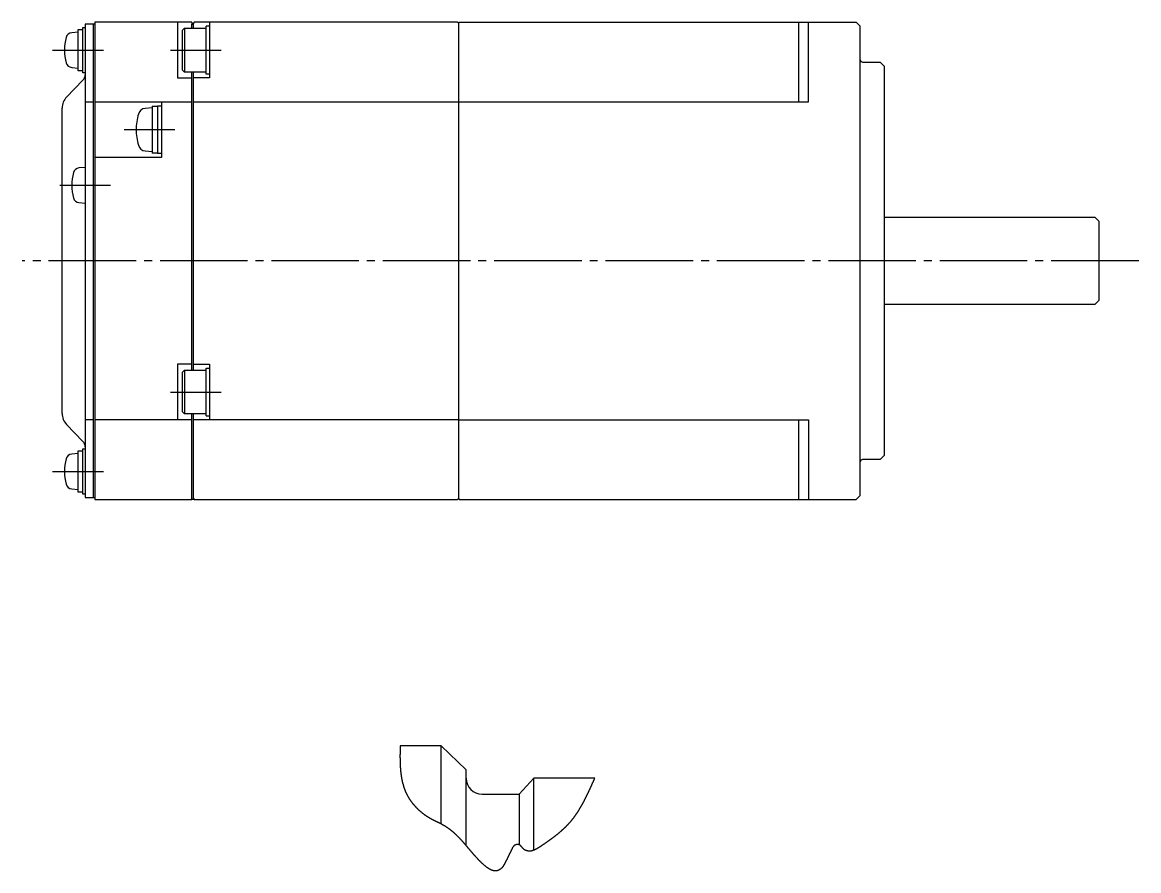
# Model space of a CAD drawing. Extents: x -194 to 241, y -170 to 159.
# Drawn here: x -73.5 to 66.8, y -170.2 to -63.5 of the extents above; entities that cross this region are included whole.
import ezdxf

# ---------------------------------------------------------------- set-up
doc = ezdxf.new("R2010")
doc.units = 0
doc.linetypes.add('DASH_CENTER', pattern=[14, 11, -1, 1, -1])
doc.layers.get('0').update_dxf_attribs({"linetype": 'CONTINUOUS'})

msp = doc.modelspace()

# ---------------------------------------------------------------- linework, layer by layer
at = {"color": 7, "linetype": 'CONTINUOUS'}
for p, q in [((-66.48, -69.61), (-66.48, -64.41)), ((-66.48, -64.41), (-65.88, -64.41)), ((-65.88, -69.86), (-65.88, -64.16)), ((-65.88, -64.16), (-65.58, -64.16)), ((-65.58, -63.76), (-65.58, -123.26)), ((-64.58, -63.76), (-65.58, -63.76)), ((-64.58, -63.76), (-64.58, -123.26)), ((-64.38, -63.76), (-64.58, -63.76)), ((-55.98, -63.51), (-64.38, -63.51)), ((-64.38, -63.51), (-64.38, -123.51)), ((-52.18, -63.51), (-55.98, -63.51)), ((-53.98, -63.51), (-53.98, -70.51)), ((-53.11, -64.26), (-53.36, -64.51)), ((-53.36, -69.51), (-53.36, -64.51)), ((-53.11, -64.26), (-53.11, -69.76)), ((-53.11, -64.26), (-50.36, -64.26)), ((-52.18, -63.51), (-52.18, -63.76)), ((-52.18, -63.76), (-51.98, -63.76)), ((-52.18, -64.26), (-52.18, -63.76)), ((-51.88, -63.51), (-51.98, -63.61)), ((-51.98, -64.26), (-51.98, -63.61)), ((-18.78, -63.51), (-51.88, -63.51)), ((-50.36, -70.01), (-50.36, -64.01)), ((-49.98, -64.01), (-50.36, -64.01)), ((-49.98, -63.51), (-49.98, -70.51)), ((-18.68, -63.61), (-18.78, -63.51)), ((-18.68, -63.61), (-18.58, -63.51)), ((-18.68, -63.61), (-18.68, -123.41)), ((-18.58, -63.51), (31.32, -63.51)), ((24.12, -73.51), (24.12, -63.51)), ((25.32, -73.51), (25.32, -63.51)), ((31.32, -63.51), (31.82, -64.01)), ((31.82, -123.01), (31.82, -64.01)), ((-66.48, -64.76), (-67.27, -64.83)), ((32.12, -68.51), (34.32, -68.51)), ((34.82, -69.01), (34.32, -68.51)), ((-67.27, -69.19), (-66.48, -69.26)), ((-65.88, -69.61), (-66.48, -69.61)), ((-65.58, -69.86), (-65.88, -69.86)), ((-53.36, -69.51), (-53.11, -69.76)), ((-50.36, -69.76), (-53.11, -69.76)), ((-52.18, -107.26), (-52.18, -69.76)), ((-51.98, -107.26), (-51.98, -69.76)), ((-49.98, -70.01), (-50.36, -70.01)), ((34.82, -69.01), (34.82, -118.01)), ((-67.92, -72.92), (-65.87, -70.79)), ((-53.98, -70.51), (-52.18, -70.51)), ((-49.98, -70.51), (-51.98, -70.51)), ((-68.48, -112.7), (-68.48, -74.31)), ((-65.58, -73.51), (-64.58, -73.51)), ((-64.38, -73.51), (-52.18, -73.51)), ((-57.18, -74.26), (-58.03, -74.33)), ((-57.18, -74.06), (-56.48, -74.06)), ((-57.18, -74.06), (-57.18, -79.96)), ((-56.48, -74.01), (-56.48, -80.01)), ((-56.48, -74.01), (-55.98, -74.01)), ((-55.98, -73.51), (-55.98, -80.51)), ((-51.98, -73.51), (-18.68, -73.51)), ((-18.68, -73.51), (25.32, -73.51)), ((-58.03, -79.68), (-57.18, -79.76)), ((-56.48, -79.96), (-57.18, -79.96)), ((-55.98, -80.51), (-64.38, -80.51)), ((-55.98, -80.01), (-56.48, -80.01)), ((-65.58, -81.76), (-66.37, -81.83)), ((-66.37, -86.19), (-65.58, -86.26)), ((34.82, -88.01), (61.32, -88.01)), ((61.32, -88.01), (61.82, -88.51)), ((61.82, -88.51), (61.82, -98.51)), ((61.32, -99.01), (34.82, -99.01)), ((61.82, -98.51), (61.32, -99.01)), ((-53.98, -106.51), (-53.98, -113.51)), ((-52.18, -106.51), (-53.98, -106.51)), ((-51.98, -106.51), (-49.98, -106.51)), ((-49.98, -106.51), (-49.98, -113.51)), ((-53.11, -107.26), (-53.36, -107.51)), ((-53.36, -112.51), (-53.36, -107.51)), ((-53.11, -107.26), (-53.11, -112.76)), ((-53.11, -107.26), (-50.36, -107.26)), ((-50.36, -113.01), (-50.36, -107.01)), ((-50.36, -107.01), (-49.98, -107.01)), ((-64.58, -113.51), (-65.58, -113.51)), ((-52.18, -113.51), (-64.38, -113.51)), ((-53.36, -112.51), (-53.11, -112.76)), ((-50.36, -112.76), (-53.11, -112.76)), ((-52.18, -123.51), (-52.18, -112.76)), ((-51.98, -123.41), (-51.98, -112.76)), ((-18.68, -113.51), (-51.98, -113.51)), ((-50.36, -113.01), (-49.98, -113.01)), ((-18.68, -113.51), (25.32, -113.51)), ((24.12, -123.51), (24.12, -113.51)), ((25.32, -113.51), (25.32, -123.51)), ((-65.87, -116.22), (-67.92, -114.09)), ((-66.48, -117.76), (-67.27, -117.83)), ((-66.48, -117.41), (-65.88, -117.41)), ((-66.48, -122.61), (-66.48, -117.41)), ((-65.88, -117.16), (-65.58, -117.16)), ((-65.88, -122.86), (-65.88, -117.16)), ((34.32, -118.51), (32.12, -118.51)), ((34.82, -118.01), (34.32, -118.51)), ((-67.27, -122.19), (-66.48, -122.26)), ((-65.88, -122.61), (-66.48, -122.61)), ((-65.58, -122.86), (-65.88, -122.86)), ((-65.58, -123.26), (-64.58, -123.26)), ((-64.58, -123.26), (-64.38, -123.26)), ((-51.98, -123.41), (-51.88, -123.51)), ((-51.98, -123.41), (-51.98, -123.51)), ((-18.78, -123.51), (-18.68, -123.41)), ((-18.68, -123.41), (-18.58, -123.51)), ((31.32, -123.51), (31.82, -123.01)), ((-64.38, -123.51), (-52.18, -123.51)), ((-51.98, -123.51), (-52.18, -123.51)), ((-51.88, -123.51), (-18.78, -123.51)), ((-18.58, -123.51), (31.32, -123.51)), ((-20.83, -154.52), (-26, -154.52)), ((-20.83, -154.52), (-17.71, -157.52)), ((-20.83, -164.32), (-20.83, -154.52)), ((-17.71, -167.06), (-17.71, -157.52)), ((-11.06, -160.59), (-9.2, -158.56)), ((-1.53, -158.56), (-9.2, -158.56)), ((-9.2, -167.6), (-9.2, -158.56)), ((-15.71, -160.59), (-11.06, -160.59)), ((-11.06, -160.59), (-11.06, -166.91))]:
    msp.add_line(p, q, dxfattribs=at)
at = {"color": 1, "linetype": 'DASH_CENTER'}
for p, q in [((-69.68, -67.01), (-63.3, -67.01)), ((-54.87, -67.01), (-48.49, -67.01)), ((-60.68, -77.01), (-54.3, -77.01)), ((-68.78, -84.01), (-62.4, -84.01)), ((66.82, -93.51), (-73.49, -93.51)), ((-54.87, -110.01), (-48.49, -110.01)), ((-69.68, -120.01), (-63.3, -120.01))]:
    msp.add_line(p, q, dxfattribs=at)
at = {"color": 2}
msp.add_polyline3d([(-26, -154.52, 0), (-26, -154.56, 0), (-26, -154.6, 0), (-26, -154.64, 0), (-26, -154.68, 0), (-26, -154.72, 0), (-26, -154.76, 0), (-26, -154.8, 0), (-26.01, -154.84, 0), (-26.01, -154.88, 0), (-26.01, -154.92, 0), (-26.01, -154.96, 0), (-26.01, -155, 0), (-26.01, -155.04, 0), (-26.01, -155.09, 0), (-26.01, -155.13, 0), (-26.01, -155.17, 0), (-26.01, -155.21, 0), (-26.01, -155.25, 0), (-26.01, -155.29, 0), (-26.01, -155.33, 0), (-26.01, -155.37, 0), (-26.01, -155.41, 0), (-26.01, -155.45, 0), (-26.01, -155.49, 0), (-26.01, -155.53, 0), (-26.01, -155.57, 0), (-26.01, -155.61, 0), (-26.02, -155.65, 0), (-26.02, -155.69, 0), (-26.02, -155.73, 0), (-26.02, -155.77, 0), (-26.02, -155.81, 0), (-26.02, -155.85, 0), (-26.02, -155.9, 0), (-26.02, -155.94, 0), (-26.02, -155.98, 0), (-26.01, -156.02, 0), (-26.01, -156.06, 0), (-26.01, -156.1, 0), (-26.01, -156.14, 0), (-26.01, -156.18, 0), (-26.01, -156.22, 0), (-26.01, -156.26, 0), (-26.01, -156.3, 0), (-26.01, -156.34, 0), (-26.01, -156.38, 0), (-26.01, -156.42, 0), (-26.01, -156.46, 0), (-26.01, -156.5, 0), (-26.01, -156.54, 0), (-26.01, -156.58, 0), (-26, -156.62, 0), (-26, -156.66, 0), (-26, -156.71, 0), (-26, -156.75, 0), (-26, -156.79, 0), (-26, -156.83, 0), (-26, -156.87, 0), (-25.99, -156.91, 0), (-25.99, -156.95, 0), (-25.99, -156.99, 0), (-25.99, -157.03, 0), (-25.99, -157.07, 0), (-25.98, -157.11, 0), (-25.98, -157.15, 0), (-25.98, -157.19, 0), (-25.98, -157.23, 0), (-25.97, -157.27, 0), (-25.97, -157.31, 0), (-25.97, -157.35, 0), (-25.97, -157.39, 0), (-25.96, -157.43, 0), (-25.96, -157.47, 0), (-25.96, -157.51, 0), (-25.95, -157.56, 0), (-25.95, -157.6, 0), (-25.95, -157.64, 0), (-25.94, -157.68, 0), (-25.94, -157.72, 0), (-25.93, -157.76, 0), (-25.93, -157.8, 0), (-25.93, -157.84, 0), (-25.92, -157.88, 0), (-25.92, -157.92, 0), (-25.91, -157.96, 0), (-25.91, -158, 0), (-25.9, -158.04, 0), (-25.9, -158.08, 0), (-25.89, -158.12, 0), (-25.89, -158.16, 0), (-25.88, -158.2, 0), (-25.88, -158.24, 0), (-25.87, -158.28, 0), (-25.86, -158.32, 0), (-25.86, -158.36, 0), (-25.85, -158.4, 0), (-25.84, -158.44, 0), (-25.84, -158.48, 0), (-25.83, -158.52, 0), (-25.82, -158.56, 0), (-25.82, -158.6, 0), (-25.81, -158.64, 0), (-25.8, -158.68, 0), (-25.79, -158.72, 0), (-25.79, -158.76, 0), (-25.78, -158.8, 0), (-25.77, -158.84, 0), (-25.76, -158.88, 0), (-25.75, -158.92, 0), (-25.74, -158.96, 0), (-25.73, -159, 0), (-25.73, -159.04, 0), (-25.72, -159.08, 0), (-25.71, -159.12, 0), (-25.7, -159.16, 0), (-25.69, -159.2, 0), (-25.68, -159.24, 0), (-25.67, -159.28, 0), (-25.66, -159.31, 0), (-25.64, -159.35, 0), (-25.63, -159.39, 0), (-25.62, -159.43, 0), (-25.61, -159.47, 0), (-25.6, -159.51, 0), (-25.59, -159.55, 0), (-25.58, -159.59, 0), (-25.56, -159.63, 0), (-25.55, -159.66, 0), (-25.54, -159.7, 0), (-25.53, -159.74, 0), (-25.51, -159.78, 0), (-25.5, -159.82, 0), (-25.49, -159.86, 0), (-25.47, -159.9, 0), (-25.46, -159.93, 0), (-25.44, -159.97, 0), (-25.43, -160.01, 0), (-25.42, -160.05, 0), (-25.4, -160.09, 0), (-25.39, -160.12, 0), (-25.37, -160.16, 0), (-25.35, -160.2, 0), (-25.34, -160.24, 0), (-25.32, -160.27, 0), (-25.31, -160.31, 0), (-25.29, -160.35, 0), (-25.27, -160.38, 0), (-25.26, -160.42, 0), (-25.24, -160.46, 0), (-25.22, -160.5, 0), (-25.2, -160.53, 0), (-25.19, -160.57, 0), (-25.17, -160.6, 0), (-25.15, -160.64, 0), (-25.13, -160.68, 0), (-25.11, -160.71, 0), (-25.09, -160.75, 0), (-25.07, -160.78, 0), (-25.06, -160.82, 0), (-25.04, -160.85, 0), (-25.02, -160.89, 0), (-25, -160.93, 0), (-24.97, -160.96, 0), (-24.95, -161, 0), (-24.93, -161.03, 0), (-24.91, -161.06, 0), (-24.89, -161.1, 0), (-24.87, -161.13, 0), (-24.85, -161.17, 0), (-24.83, -161.2, 0), (-24.8, -161.24, 0), (-24.78, -161.27, 0), (-24.76, -161.3, 0), (-24.74, -161.34, 0), (-24.71, -161.37, 0), (-24.69, -161.41, 0), (-24.67, -161.44, 0), (-24.64, -161.47, 0), (-24.62, -161.5, 0), (-24.59, -161.54, 0), (-24.57, -161.57, 0), (-24.54, -161.6, 0), (-24.52, -161.63, 0), (-24.5, -161.67, 0), (-24.47, -161.7, 0), (-24.44, -161.73, 0), (-24.42, -161.76, 0), (-24.39, -161.79, 0), (-24.37, -161.83, 0), (-24.34, -161.86, 0), (-24.32, -161.89, 0), (-24.29, -161.92, 0), (-24.26, -161.95, 0), (-24.24, -161.98, 0), (-24.21, -162.01, 0), (-24.18, -162.04, 0), (-24.16, -162.07, 0), (-24.13, -162.1, 0), (-24.1, -162.13, 0), (-24.07, -162.16, 0), (-24.04, -162.19, 0), (-24.02, -162.22, 0), (-23.99, -162.25, 0), (-23.96, -162.28, 0), (-23.93, -162.31, 0), (-23.9, -162.34, 0), (-23.87, -162.37, 0), (-23.85, -162.4, 0), (-23.82, -162.43, 0), (-23.79, -162.45, 0), (-23.76, -162.48, 0), (-23.73, -162.51, 0), (-23.7, -162.54, 0), (-23.67, -162.56, 0), (-23.64, -162.59, 0), (-23.61, -162.62, 0), (-23.58, -162.65, 0), (-23.55, -162.68, 0), (-23.52, -162.7, 0), (-23.49, -162.73, 0), (-23.46, -162.75, 0), (-23.42, -162.78, 0), (-23.39, -162.81, 0), (-23.36, -162.83, 0), (-23.33, -162.86, 0), (-23.3, -162.89, 0), (-23.27, -162.91, 0), (-23.24, -162.94, 0), (-23.2, -162.96, 0), (-23.17, -162.99, 0), (-23.14, -163.01, 0), (-23.11, -163.04, 0), (-23.08, -163.06, 0), (-23.04, -163.09, 0), (-23.01, -163.11, 0), (-22.98, -163.13, 0), (-22.95, -163.16, 0), (-22.91, -163.18, 0), (-22.88, -163.21, 0), (-22.85, -163.23, 0), (-22.81, -163.25, 0), (-22.78, -163.28, 0), (-22.75, -163.3, 0), (-22.71, -163.32, 0), (-22.68, -163.34, 0), (-22.64, -163.37, 0), (-22.61, -163.39, 0), (-22.58, -163.41, 0), (-22.54, -163.43, 0), (-22.51, -163.45, 0), (-22.47, -163.47, 0), (-22.44, -163.5, 0), (-22.4, -163.52, 0), (-22.37, -163.54, 0), (-22.33, -163.56, 0), (-22.3, -163.58, 0), (-22.26, -163.6, 0), (-22.23, -163.62, 0), (-22.19, -163.64, 0), (-22.16, -163.66, 0), (-22.12, -163.68, 0), (-22.09, -163.7, 0), (-22.05, -163.72, 0), (-22.02, -163.74, 0), (-21.98, -163.76, 0), (-21.94, -163.77, 0), (-21.91, -163.79, 0), (-21.87, -163.81, 0), (-21.84, -163.83, 0), (-21.8, -163.85, 0), (-21.76, -163.87, 0), (-21.73, -163.88, 0), (-21.69, -163.9, 0), (-21.65, -163.92, 0), (-21.62, -163.94, 0), (-21.58, -163.95, 0), (-21.54, -163.97, 0), (-21.51, -163.99, 0), (-21.47, -164.01, 0), (-21.43, -164.02, 0), (-21.4, -164.04, 0), (-21.36, -164.06, 0), (-21.32, -164.08, 0), (-21.29, -164.09, 0), (-21.25, -164.11, 0), (-21.22, -164.13, 0), (-21.18, -164.15, 0), (-21.14, -164.16, 0), (-21.11, -164.18, 0), (-21.07, -164.2, 0), (-21.03, -164.22, 0), (-21, -164.24, 0), (-20.96, -164.25, 0), (-20.92, -164.27, 0), (-20.89, -164.29, 0), (-20.85, -164.31, 0), (-20.82, -164.33, 0), (-20.78, -164.35, 0), (-20.75, -164.37, 0), (-20.71, -164.39, 0), (-20.67, -164.41, 0), (-20.64, -164.43, 0), (-20.6, -164.44, 0), (-20.57, -164.47, 0), (-20.53, -164.49, 0), (-20.5, -164.51, 0), (-20.46, -164.53, 0), (-20.43, -164.55, 0), (-20.39, -164.57, 0), (-20.36, -164.59, 0), (-20.33, -164.61, 0), (-20.29, -164.63, 0), (-20.26, -164.66, 0), (-20.22, -164.68, 0), (-20.19, -164.7, 0), (-20.16, -164.72, 0), (-20.12, -164.75, 0), (-20.09, -164.77, 0), (-20.06, -164.79, 0), (-20.02, -164.82, 0), (-19.99, -164.84, 0), (-19.96, -164.86, 0), (-19.92, -164.89, 0), (-19.89, -164.91, 0), (-19.86, -164.94, 0), (-19.82, -164.96, 0), (-19.79, -164.98, 0), (-19.76, -165.01, 0), (-19.73, -165.03, 0), (-19.7, -165.06, 0), (-19.66, -165.08, 0), (-19.63, -165.11, 0), (-19.6, -165.13, 0), (-19.57, -165.16, 0), (-19.54, -165.19, 0), (-19.51, -165.21, 0), (-19.47, -165.24, 0), (-19.44, -165.26, 0), (-19.41, -165.29, 0), (-19.38, -165.32, 0), (-19.35, -165.34, 0), (-19.32, -165.37, 0), (-19.29, -165.4, 0), (-19.26, -165.42, 0), (-19.23, -165.45, 0), (-19.2, -165.48, 0), (-19.17, -165.5, 0), (-19.14, -165.53, 0), (-19.11, -165.56, 0), (-19.08, -165.59, 0), (-19.05, -165.61, 0), (-19.02, -165.64, 0), (-18.99, -165.67, 0), (-18.96, -165.7, 0), (-18.93, -165.73, 0), (-18.9, -165.75, 0), (-18.87, -165.78, 0), (-18.84, -165.81, 0), (-18.82, -165.84, 0), (-18.79, -165.87, 0), (-18.76, -165.9, 0), (-18.73, -165.93, 0), (-18.7, -165.96, 0), (-18.67, -165.98, 0), (-18.65, -166.01, 0), (-18.62, -166.04, 0), (-18.59, -166.07, 0), (-18.56, -166.1, 0), (-18.53, -166.13, 0), (-18.51, -166.16, 0), (-18.48, -166.19, 0), (-18.45, -166.22, 0), (-18.42, -166.25, 0), (-18.4, -166.28, 0), (-18.37, -166.31, 0), (-18.34, -166.34, 0), (-18.31, -166.37, 0), (-18.29, -166.4, 0), (-18.26, -166.43, 0), (-18.23, -166.46, 0), (-18.2, -166.49, 0), (-18.18, -166.52, 0), (-18.15, -166.55, 0), (-18.12, -166.58, 0), (-18.1, -166.61, 0), (-18.07, -166.64, 0), (-18.04, -166.67, 0), (-18.02, -166.7, 0), (-17.99, -166.73, 0), (-17.96, -166.76, 0), (-17.94, -166.79, 0), (-17.91, -166.82, 0), (-17.88, -166.85, 0), (-17.86, -166.88, 0), (-17.83, -166.92, 0), (-17.8, -166.95, 0), (-17.78, -166.98, 0), (-17.75, -167.01, 0), (-17.73, -167.04, 0), (-17.7, -167.07, 0), (-17.67, -167.1, 0), (-17.65, -167.13, 0), (-17.62, -167.16, 0), (-17.59, -167.19, 0), (-17.57, -167.22, 0), (-17.54, -167.25, 0), (-17.52, -167.29, 0), (-17.49, -167.32, 0), (-17.46, -167.35, 0), (-17.44, -167.38, 0), (-17.41, -167.41, 0), (-17.38, -167.44, 0), (-17.36, -167.47, 0), (-17.33, -167.5, 0), (-17.31, -167.53, 0), (-17.28, -167.56, 0), (-17.25, -167.59, 0), (-17.23, -167.63, 0), (-17.2, -167.66, 0), (-17.18, -167.69, 0), (-17.15, -167.72, 0), (-17.12, -167.75, 0), (-17.1, -167.78, 0), (-17.07, -167.81, 0), (-17.04, -167.84, 0), (-17.02, -167.87, 0), (-16.99, -167.9, 0), (-16.96, -167.93, 0), (-16.94, -167.96, 0), (-16.91, -168, 0), (-16.89, -168.03, 0), (-16.86, -168.06, 0), (-16.83, -168.09, 0), (-16.81, -168.12, 0), (-16.78, -168.15, 0), (-16.75, -168.18, 0), (-16.73, -168.21, 0), (-16.7, -168.24, 0), (-16.67, -168.27, 0), (-16.64, -168.3, 0), (-16.62, -168.33, 0), (-16.59, -168.36, 0), (-16.56, -168.39, 0), (-16.54, -168.42, 0), (-16.51, -168.45, 0), (-16.48, -168.48, 0), (-16.45, -168.51, 0), (-16.43, -168.54, 0), (-16.4, -168.57, 0), (-16.37, -168.6, 0), (-16.34, -168.63, 0), (-16.32, -168.66, 0), (-16.29, -168.69, 0), (-16.26, -168.72, 0), (-16.23, -168.75, 0), (-16.21, -168.78, 0), (-16.18, -168.81, 0), (-16.15, -168.84, 0), (-16.12, -168.87, 0), (-16.09, -168.9, 0), (-16.07, -168.93, 0), (-16.04, -168.95, 0), (-16.01, -168.98, 0), (-15.98, -169.01, 0), (-15.95, -169.04, 0), (-15.92, -169.07, 0), (-15.89, -169.1, 0), (-15.87, -169.12, 0), (-15.84, -169.15, 0), (-15.81, -169.18, 0), (-15.78, -169.21, 0), (-15.75, -169.24, 0), (-15.72, -169.26, 0), (-15.69, -169.29, 0), (-15.66, -169.32, 0), (-15.63, -169.34, 0), (-15.6, -169.37, 0), (-15.57, -169.4, 0), (-15.54, -169.43, 0), (-15.51, -169.45, 0), (-15.48, -169.48, 0), (-15.45, -169.5, 0), (-15.42, -169.53, 0), (-15.39, -169.56, 0), (-15.36, -169.58, 0), (-15.32, -169.61, 0), (-15.29, -169.63, 0), (-15.26, -169.66, 0), (-15.23, -169.68, 0), (-15.19, -169.71, 0), (-15.16, -169.73, 0), (-15.13, -169.75, 0), (-15.09, -169.78, 0), (-15.06, -169.8, 0), (-15.03, -169.82, 0), (-14.99, -169.85, 0), (-14.96, -169.87, 0), (-14.92, -169.89, 0), (-14.89, -169.91, 0), (-14.85, -169.94, 0), (-14.82, -169.96, 0), (-14.78, -169.98, 0), (-14.74, -170, 0), (-14.71, -170.02, 0), (-14.67, -170.04, 0), (-14.63, -170.06, 0), (-14.59, -170.08, 0), (-14.56, -170.09, 0), (-14.52, -170.11, 0), (-14.48, -170.12, 0), (-14.44, -170.14, 0), (-14.4, -170.15, 0), (-14.36, -170.16, 0), (-14.32, -170.18, 0), (-14.29, -170.19, 0), (-14.25, -170.19, 0), (-14.21, -170.2, 0), (-14.17, -170.21, 0), (-14.13, -170.21, 0), (-14.09, -170.21, 0), (-14.05, -170.21, 0), (-14.01, -170.21, 0), (-13.97, -170.21, 0), (-13.93, -170.21, 0), (-13.89, -170.2, 0), (-13.85, -170.19, 0), (-13.81, -170.18, 0), (-13.77, -170.17, 0), (-13.73, -170.16, 0), (-13.69, -170.15, 0), (-13.65, -170.13, 0), (-13.61, -170.12, 0), (-13.57, -170.1, 0), (-13.53, -170.08, 0), (-13.5, -170.06, 0), (-13.46, -170.04, 0), (-13.43, -170.02, 0), (-13.39, -170, 0), (-13.36, -169.97, 0), (-13.32, -169.95, 0), (-13.29, -169.92, 0), (-13.26, -169.89, 0), (-13.23, -169.87, 0), (-13.2, -169.84, 0), (-13.17, -169.81, 0), (-13.14, -169.78, 0), (-13.11, -169.75, 0), (-13.09, -169.72, 0), (-13.06, -169.69, 0), (-13.04, -169.65, 0), (-13.02, -169.62, 0), (-12.99, -169.59, 0), (-12.97, -169.55, 0), (-12.95, -169.52, 0), (-12.93, -169.49, 0), (-12.91, -169.45, 0), (-12.88, -169.41, 0), (-12.86, -169.38, 0), (-12.85, -169.34, 0), (-12.83, -169.31, 0), (-12.81, -169.27, 0), (-12.79, -169.24, 0), (-12.77, -169.2, 0), (-12.75, -169.16, 0), (-12.73, -169.13, 0), (-12.71, -169.09, 0), (-12.7, -169.05, 0), (-12.68, -169.02, 0), (-12.66, -168.98, 0), (-12.64, -168.94, 0), (-12.62, -168.91, 0), (-12.61, -168.87, 0), (-12.59, -168.83, 0), (-12.57, -168.8, 0), (-12.55, -168.76, 0), (-12.53, -168.72, 0), (-12.52, -168.69, 0), (-12.5, -168.65, 0), (-12.48, -168.61, 0), (-12.46, -168.58, 0), (-12.45, -168.54, 0), (-12.43, -168.5, 0), (-12.41, -168.47, 0), (-12.4, -168.43, 0), (-12.38, -168.4, 0), (-12.36, -168.36, 0), (-12.34, -168.32, 0), (-12.33, -168.29, 0), (-12.31, -168.25, 0), (-12.29, -168.22, 0), (-12.27, -168.18, 0), (-12.26, -168.15, 0), (-12.24, -168.11, 0), (-12.22, -168.07, 0), (-12.2, -168.04, 0), (-12.18, -168, 0), (-12.17, -167.97, 0), (-12.15, -167.93, 0), (-12.13, -167.89, 0), (-12.11, -167.86, 0), (-12.1, -167.82, 0), (-12.08, -167.78, 0), (-12.06, -167.75, 0), (-12.04, -167.71, 0), (-12.02, -167.68, 0), (-12, -167.64, 0), (-11.99, -167.6, 0), (-11.97, -167.56, 0), (-11.95, -167.53, 0), (-11.93, -167.49, 0), (-11.91, -167.45, 0), (-11.89, -167.41, 0), (-11.88, -167.37, 0), (-11.86, -167.34, 0), (-11.84, -167.3, 0), (-11.82, -167.26, 0), (-11.79, -167.23, 0), (-11.77, -167.19, 0), (-11.75, -167.16, 0), (-11.72, -167.12, 0), (-11.7, -167.09, 0), (-11.67, -167.06, 0), (-11.64, -167.03, 0), (-11.61, -167.01, 0), (-11.58, -166.98, 0), (-11.55, -166.96, 0), (-11.51, -166.94, 0), (-11.48, -166.92, 0), (-11.44, -166.91, 0), (-11.4, -166.9, 0), (-11.35, -166.89, 0), (-11.31, -166.88, 0), (-11.27, -166.88, 0), (-11.23, -166.88, 0), (-11.19, -166.88, 0), (-11.14, -166.89, 0), (-11.11, -166.9, 0), (-11.07, -166.91, 0), (-11.03, -166.93, 0), (-11, -166.95, 0), (-10.97, -166.97, 0), (-10.93, -167, 0), (-10.9, -167.03, 0), (-10.88, -167.06, 0), (-10.85, -167.09, 0), (-10.82, -167.12, 0), (-10.79, -167.15, 0), (-10.77, -167.18, 0), (-10.74, -167.22, 0), (-10.72, -167.25, 0), (-10.69, -167.28, 0), (-10.66, -167.31, 0), (-10.63, -167.34, 0), (-10.61, -167.37, 0), (-10.58, -167.4, 0), (-10.55, -167.43, 0), (-10.52, -167.45, 0), (-10.49, -167.48, 0), (-10.45, -167.5, 0), (-10.42, -167.53, 0), (-10.39, -167.55, 0), (-10.35, -167.57, 0), (-10.32, -167.59, 0), (-10.28, -167.61, 0), (-10.24, -167.62, 0), (-10.21, -167.64, 0), (-10.17, -167.65, 0), (-10.13, -167.66, 0), (-10.09, -167.68, 0), (-10.05, -167.69, 0), (-10.01, -167.69, 0), (-9.97, -167.7, 0), (-9.93, -167.71, 0), (-9.88, -167.71, 0), (-9.84, -167.72, 0), (-9.8, -167.72, 0), (-9.76, -167.72, 0), (-9.72, -167.72, 0), (-9.68, -167.72, 0), (-9.64, -167.71, 0), (-9.59, -167.71, 0), (-9.55, -167.7, 0), (-9.51, -167.7, 0), (-9.47, -167.69, 0), (-9.43, -167.68, 0), (-9.4, -167.67, 0), (-9.36, -167.66, 0), (-9.32, -167.65, 0), (-9.28, -167.63, 0), (-9.24, -167.62, 0), (-9.2, -167.61, 0), (-9.16, -167.59, 0), (-9.13, -167.57, 0), (-9.09, -167.56, 0), (-9.05, -167.54, 0), (-9.02, -167.52, 0), (-8.98, -167.51, 0), (-8.94, -167.49, 0), (-8.91, -167.47, 0), (-8.87, -167.45, 0), (-8.83, -167.43, 0), (-8.8, -167.41, 0), (-8.76, -167.39, 0), (-8.73, -167.37, 0), (-8.69, -167.35, 0), (-8.66, -167.33, 0), (-8.62, -167.31, 0), (-8.59, -167.28, 0), (-8.55, -167.26, 0), (-8.52, -167.24, 0), (-8.48, -167.22, 0), (-8.45, -167.2, 0), (-8.41, -167.18, 0), (-8.38, -167.16, 0), (-8.35, -167.13, 0), (-8.31, -167.11, 0), (-8.28, -167.09, 0), (-8.24, -167.07, 0), (-8.21, -167.05, 0), (-8.18, -167.02, 0), (-8.14, -167, 0), (-8.11, -166.98, 0), (-8.08, -166.96, 0), (-8.04, -166.93, 0), (-8.01, -166.91, 0), (-7.98, -166.89, 0), (-7.94, -166.87, 0), (-7.91, -166.84, 0), (-7.88, -166.82, 0), (-7.84, -166.8, 0), (-7.81, -166.78, 0), (-7.78, -166.75, 0), (-7.74, -166.73, 0), (-7.71, -166.71, 0), (-7.68, -166.68, 0), (-7.64, -166.66, 0), (-7.61, -166.64, 0), (-7.58, -166.62, 0), (-7.54, -166.59, 0), (-7.51, -166.57, 0), (-7.48, -166.54, 0), (-7.44, -166.52, 0), (-7.41, -166.5, 0), (-7.38, -166.47, 0), (-7.34, -166.45, 0), (-7.31, -166.43, 0), (-7.28, -166.41, 0), (-7.25, -166.38, 0), (-7.21, -166.36, 0), (-7.18, -166.33, 0), (-7.15, -166.31, 0), (-7.11, -166.29, 0), (-7.08, -166.26, 0), (-7.05, -166.24, 0), (-7.02, -166.22, 0), (-6.98, -166.19, 0), (-6.95, -166.17, 0), (-6.92, -166.14, 0), (-6.88, -166.12, 0), (-6.85, -166.09, 0), (-6.82, -166.07, 0), (-6.79, -166.05, 0), (-6.75, -166.02, 0), (-6.72, -166, 0), (-6.69, -165.97, 0), (-6.66, -165.95, 0), (-6.63, -165.92, 0), (-6.59, -165.9, 0), (-6.56, -165.87, 0), (-6.53, -165.85, 0), (-6.5, -165.82, 0), (-6.47, -165.8, 0), (-6.43, -165.77, 0), (-6.4, -165.75, 0), (-6.37, -165.72, 0), (-6.34, -165.7, 0), (-6.31, -165.67, 0), (-6.27, -165.65, 0), (-6.24, -165.62, 0), (-6.21, -165.6, 0), (-6.18, -165.57, 0), (-6.15, -165.54, 0), (-6.12, -165.52, 0), (-6.09, -165.49, 0), (-6.06, -165.47, 0), (-6.02, -165.44, 0), (-5.99, -165.42, 0), (-5.96, -165.39, 0), (-5.93, -165.36, 0), (-5.9, -165.34, 0), (-5.87, -165.31, 0), (-5.84, -165.28, 0), (-5.81, -165.26, 0), (-5.78, -165.23, 0), (-5.75, -165.2, 0), (-5.72, -165.18, 0), (-5.69, -165.15, 0), (-5.66, -165.12, 0), (-5.63, -165.09, 0), (-5.6, -165.07, 0), (-5.57, -165.04, 0), (-5.54, -165.01, 0), (-5.51, -164.99, 0), (-5.48, -164.96, 0), (-5.45, -164.93, 0), (-5.42, -164.9, 0), (-5.39, -164.88, 0), (-5.36, -164.85, 0), (-5.33, -164.82, 0), (-5.3, -164.79, 0), (-5.27, -164.76, 0), (-5.24, -164.73, 0), (-5.21, -164.71, 0), (-5.18, -164.68, 0), (-5.15, -164.65, 0), (-5.13, -164.62, 0), (-5.1, -164.59, 0), (-5.07, -164.56, 0), (-5.04, -164.53, 0), (-5.01, -164.5, 0), (-4.98, -164.47, 0), (-4.96, -164.44, 0), (-4.93, -164.42, 0), (-4.9, -164.39, 0), (-4.87, -164.36, 0), (-4.84, -164.33, 0), (-4.82, -164.3, 0), (-4.79, -164.27, 0), (-4.76, -164.24, 0), (-4.74, -164.21, 0), (-4.71, -164.18, 0), (-4.68, -164.15, 0), (-4.65, -164.12, 0), (-4.63, -164.09, 0), (-4.6, -164.06, 0), (-4.57, -164.03, 0), (-4.55, -163.99, 0), (-4.52, -163.96, 0), (-4.5, -163.93, 0), (-4.47, -163.9, 0), (-4.44, -163.87, 0), (-4.42, -163.84, 0), (-4.39, -163.81, 0), (-4.37, -163.78, 0), (-4.34, -163.74, 0), (-4.32, -163.71, 0), (-4.29, -163.68, 0), (-4.27, -163.65, 0), (-4.24, -163.62, 0), (-4.22, -163.59, 0), (-4.19, -163.55, 0), (-4.17, -163.52, 0), (-4.14, -163.49, 0), (-4.12, -163.46, 0), (-4.1, -163.42, 0), (-4.07, -163.39, 0), (-4.05, -163.36, 0), (-4.02, -163.32, 0), (-4, -163.29, 0), (-3.98, -163.26, 0), (-3.95, -163.23, 0), (-3.93, -163.19, 0), (-3.91, -163.16, 0), (-3.88, -163.13, 0), (-3.86, -163.09, 0), (-3.84, -163.06, 0), (-3.82, -163.03, 0), (-3.79, -162.99, 0), (-3.77, -162.96, 0), (-3.75, -162.92, 0), (-3.73, -162.89, 0), (-3.7, -162.86, 0), (-3.68, -162.82, 0), (-3.66, -162.79, 0), (-3.64, -162.75, 0), (-3.62, -162.72, 0), (-3.59, -162.69, 0), (-3.57, -162.65, 0), (-3.55, -162.62, 0), (-3.53, -162.58, 0), (-3.51, -162.55, 0), (-3.49, -162.51, 0), (-3.47, -162.48, 0), (-3.45, -162.44, 0), (-3.43, -162.41, 0), (-3.4, -162.37, 0), (-3.38, -162.34, 0), (-3.36, -162.3, 0), (-3.34, -162.27, 0), (-3.32, -162.23, 0), (-3.3, -162.2, 0), (-3.28, -162.16, 0), (-3.26, -162.13, 0), (-3.24, -162.09, 0), (-3.22, -162.06, 0), (-3.2, -162.02, 0), (-3.18, -161.99, 0), (-3.16, -161.95, 0), (-3.14, -161.92, 0), (-3.12, -161.88, 0), (-3.1, -161.84, 0), (-3.08, -161.81, 0), (-3.06, -161.77, 0), (-3.04, -161.74, 0), (-3.02, -161.7, 0), (-3, -161.67, 0), (-2.99, -161.63, 0), (-2.97, -161.59, 0), (-2.95, -161.56, 0), (-2.93, -161.52, 0), (-2.91, -161.49, 0), (-2.89, -161.45, 0), (-2.87, -161.41, 0), (-2.85, -161.38, 0), (-2.83, -161.34, 0), (-2.82, -161.31, 0), (-2.8, -161.27, 0), (-2.78, -161.23, 0), (-2.76, -161.2, 0), (-2.74, -161.16, 0), (-2.72, -161.13, 0), (-2.71, -161.09, 0), (-2.69, -161.05, 0), (-2.67, -161.02, 0), (-2.65, -160.98, 0), (-2.63, -160.94, 0), (-2.61, -160.91, 0), (-2.6, -160.87, 0), (-2.58, -160.84, 0), (-2.56, -160.8, 0), (-2.54, -160.76, 0), (-2.52, -160.73, 0), (-2.51, -160.69, 0), (-2.49, -160.65, 0), (-2.47, -160.62, 0), (-2.45, -160.58, 0), (-2.44, -160.54, 0), (-2.42, -160.51, 0), (-2.4, -160.47, 0), (-2.38, -160.43, 0), (-2.37, -160.4, 0), (-2.35, -160.36, 0), (-2.33, -160.32, 0), (-2.31, -160.29, 0), (-2.3, -160.25, 0), (-2.28, -160.21, 0), (-2.26, -160.18, 0), (-2.25, -160.14, 0), (-2.23, -160.1, 0), (-2.21, -160.07, 0), (-2.19, -160.03, 0), (-2.18, -159.99, 0), (-2.16, -159.96, 0), (-2.14, -159.92, 0), (-2.13, -159.88, 0), (-2.11, -159.85, 0), (-2.09, -159.81, 0), (-2.07, -159.77, 0), (-2.06, -159.74, 0), (-2.04, -159.7, 0), (-2.02, -159.66, 0), (-2.01, -159.63, 0), (-1.99, -159.59, 0), (-1.97, -159.55, 0), (-1.96, -159.52, 0), (-1.94, -159.48, 0), (-1.92, -159.44, 0), (-1.91, -159.41, 0), (-1.89, -159.37, 0), (-1.87, -159.33, 0), (-1.86, -159.29, 0), (-1.84, -159.26, 0), (-1.82, -159.22, 0), (-1.81, -159.18, 0), (-1.79, -159.15, 0), (-1.77, -159.11, 0), (-1.76, -159.07, 0), (-1.74, -159.04, 0), (-1.72, -159, 0), (-1.71, -158.96, 0), (-1.69, -158.93, 0), (-1.67, -158.89, 0), (-1.66, -158.85, 0), (-1.64, -158.81, 0), (-1.63, -158.78, 0), (-1.61, -158.74, 0), (-1.59, -158.7, 0), (-1.58, -158.67, 0), (-1.56, -158.63, 0), (-1.54, -158.59, 0), (-1.53, -158.56, 0)], dxfattribs=at)
at = {"color": 7, "linetype": 'CONTINUOUS'}
for centre, radius, start, end in [((-62.18, -67.01), 6, 164.5573, 180), ((-67.2, -65.62), 0.8, 95, 164.5573), ((-62.18, -67.01), 6, 180, 195.4427), ((-67.2, -68.39), 0.8, 195.4427, 265), ((32.12, -68.21), 0.3, 180, 270), ((-66.58, -70.1), 1, 315.971, 0), ((-66.48, -74.31), 2, 135.971, 180), ((-57.94, -75.33), 1, 95, 163.743), ((-52.18, -77.01), 7, 163.743, 180), ((-52.18, -77.01), 7, 180, 196.257), ((-57.94, -78.69), 1, 196.257, 265), ((-61.28, -84.01), 6, 164.5573, 180), ((-66.3, -82.62), 0.8, 95, 164.5573), ((-61.28, -84.01), 6, 180, 195.4427), ((-66.3, -85.39), 0.8, 195.4427, 265), ((-66.48, -112.7), 2, 180, 224.029), ((-66.58, -116.92), 1, 0, 44.029), ((-67.2, -118.62), 0.8, 95, 164.5573), ((-62.18, -120.01), 6, 164.5573, 180), ((32.12, -118.81), 0.3, 90, 180), ((-62.18, -120.01), 6, 180, 195.4427), ((-67.2, -121.39), 0.8, 195.4427, 265), ((-15.71, -158.59), 2, 180, 270)]:
    msp.add_arc(centre, radius, start, end, dxfattribs=at)

doc.saveas('drawing.dxf')
